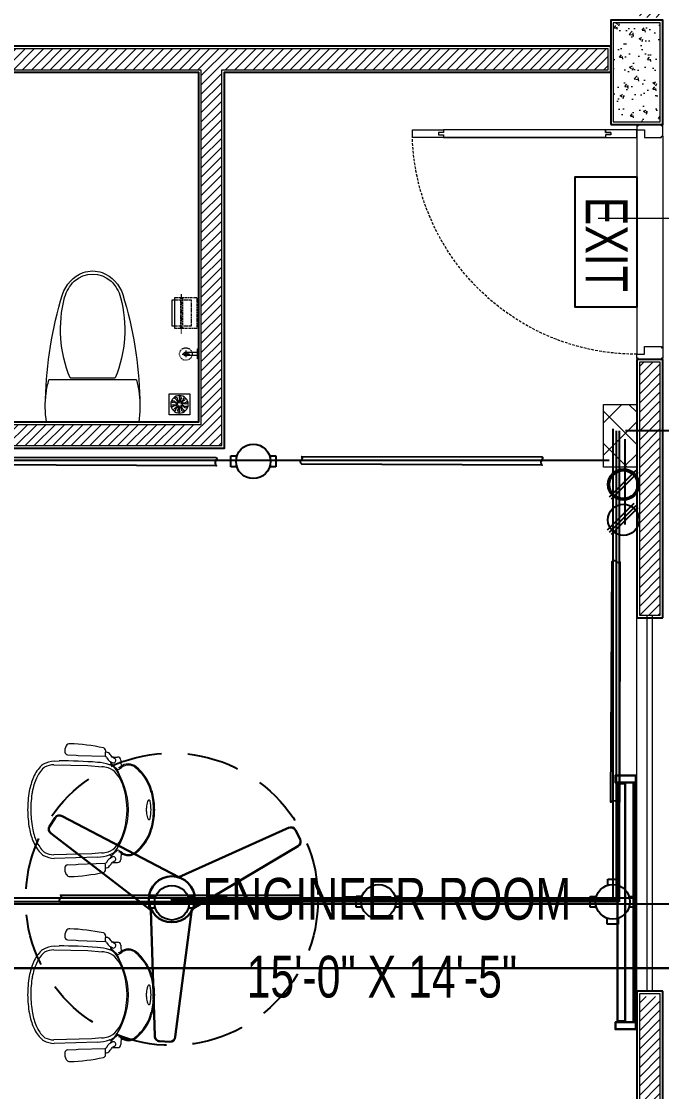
# Model space of a CAD drawing. Header units: inches. Extents: x 62 to 3150, y -3 to 634.
# Drawn here: x 186.6 to 309.3, y 148.4 to 353.4 of the extents above; entities that cross this region are included whole.
import ezdxf
from ezdxf.enums import TextEntityAlignment as Align

# ---------------------------------------------------------------- set-up
doc = ezdxf.new("R2010")
doc.units = ezdxf.units.IN
doc.header["$MEASUREMENT"] = 0
for name, pattern in [('CENTER', [2, 1.25, -0.25, 0.25, -0.25]), ('DASH', [0.35, 0.25, -0.1]), ('DASHED', [0.75, 0.5, -0.25])]:
    doc.linetypes.add(name, pattern=pattern)
doc.layers.get('Defpoints').update_dxf_attribs({"lineweight": 0})
for name, color, linetype in [('Cables', 7, 'Continuous'), ('COLLUM', 1, 'Continuous'), ('Plant Layout', 7, 'Continuous'), ('Sockets', 7, 'Continuous'), ('wall 05', 252, 'Continuous')]:
    doc.layers.add(name, color=color, linetype=linetype)
for name, color, linetype, lineweight in [('DOOR', 115, 'Continuous', 15), ('E-CF-Ceiling-Fan', 42, 'Continuous', 30), ('E-WTL-Wall-Tube-Light', 7, 'Continuous', 30), ('Glass', 5, 'Continuous', 9), ('HACTH', 8, 'Continuous', 9), ('I-WC----EXST', 7, 'Continuous', 15), ('I-WC----N', 7, 'Continuous', 15), ('ID-FURN', 7, 'Continuous', 15), ('Plaster Line', 252, 'Continuous', 15), ('Switchboard', 30, 'Continuous', 13), ('Text', 252, 'Continuous', 15), ('WINDOW', 140, 'Continuous', 9)]:
    doc.layers.add(name, color=color, linetype=linetype, lineweight=lineweight)
doc.styles.add('Swiss721', font='swisscl.ttf')
pattern_1 = [(45, (-410343.6595, -241873.7291), (-0.8838834765, 0.8838834765), [])]

# ---------------------------------------------------------------- blocks, each defined once
blk = doc.blocks.new("VISITOR'S CHAIR")
at = {"layer": 'ID-FURN'}
for p, q in [((-252.9, 410.4), (-252.9, 430.1)), ((-246, 415.4), (-252.2, 404.9)), ((-238.2, 446.3), (-237.2, 446.4)), ((-209.3, 412.3), (-220.1, 402)), ((-194.5, 429.2), (-209.3, 412.3)), ((-206.3, 445.5), (-200.5, 437.8)), ((-200.5, 437.8), (-204.1, 436)), ((-194.5, 436.8), (-202.2, 448.9)), ((-159.3, 443.5), (-195.6, 428)), ((194, 436.8), (201.7, 448.9)), ((194, 429.2), (208.8, 412.3)), ((205.7, 445.5), (199.9, 437.8)), ((199.9, 437.8), (203.6, 436)), ((208.8, 412.3), (219.5, 402)), ((245.5, 415.4), (251.7, 404.9)), ((252.4, 410.4), (252.4, 430.1)), ((-283.6, 372.6), (-275.2, 372.4)), ((-260.9, 241.4), (-256.5, 371.2)), ((-251, 378.4), (-240.1, 385.8)), ((-233.9, 391.5), (-226.3, 404.1)), ((-220.1, 402), (-216.3, 391.6)), ((219.5, 402), (215.7, 391.6)), ((233.4, 391.5), (225.8, 404.1)), ((250.5, 378.4), (239.5, 385.8)), ((260.4, 241.4), (255.9, 371.2)), ((286.6, 372.6), (278.2, 372.4)), ((-212.8, 288.2), (-206.4, 356.1)), ((206, 355.1), (211.1, 306.6)), ((226.9, 334), (233.3, 127.6)), ((-215.8, 125.5), (-212.8, 288.2)), ((211.1, 306.6), (215.2, 125.7)), ((-264.1, 191.1), (-262.6, 231.9)), ((-262.6, 231.9), (-260.9, 241.4)), ((262, 231.9), (260.4, 241.4)), ((263.5, 191.1), (262, 231.9)), ((-233.8, 127.6), (-234.4, 150.3))]:
    blk.add_line(p, q, dxfattribs=at)
for centre, major_axis, ratio, start_param, end_param in [((-30.7, 376.8), (160.1, 160.1), 1, 1.106098, 1.669765), ((-30.7, 376.8), (156.4, 156.4), 1, 1.106098, 1.669765), ((-25.5, 384.4), (156.3, 156.3), 1, 1.024131, 1.139863), ((-25.5, 384.4), (-152.5, 152.5), 1, -0.546665, -0.430933), ((0, 279.6), (232.5, 232.5), 1, 0.786111, 1.024131), ((0, 279.6), (-228.8, 228.8), 1, -0.784686, -0.546665), ((-42.1, 581.5), (-3.34, 3.34), 1, -0.185935, 0.785398), ((-42.1, 581.5), (3.34, 3.34), 1, 2.356194, 3.327527), ((-22.4, 552.7), (28, 28), 1, 1.306571, 1.384862), ((-22.4, 610.3), (-28, 28), 1, 1.756731, 2.080357), ((-0.3, 358.6), (-164.3, 164.3), 1, -0.967168, -0.603629), ((-9.1, 657.2), (-62.5, 62.5), 1, 2.080357, 2.239483), ((-0.3, 732.5), (-116.1, 116.1), 1, 2.239483, 2.356194), ((-0.5, 279.6), (232.5, 232.5), 1, 0.546665, 0.784686), ((-0.5, 279.6), (-228.8, 228.8), 1, -1.024131, -0.786111), ((-0.3, 732.5), (-116.1, 116.1), 1, 2.356194, 2.472906), ((8.6, 657.2), (62.5, 62.5), 1, 4.043702, 4.202828), ((21.8, 610.3), (28, 28), 1, 4.202828, 4.526454), ((21.8, 552.7), (-28, 28), 1, -1.384862, -1.299686), ((41.5, 581.5), (3.34, 3.34), 1, 5.497787, 6.46912), ((41.5, 581.5), (-3.34, 3.34), 1, 2.955658, 3.926991), ((25, 384.4), (-152.5, 152.5), 1, -1.139863, -1.024131), ((25, 384.4), (-156.3, 156.3), 1, -1.139863, -1.024131), ((27.8, 374.8), (158.5, 158.5), 1, 6.197379, 6.741162), ((27.8, 374.8), (-162.3, 162.3), 1, 4.626582, 5.170366), ((-162.3, 482.7), (40.7, 40.7), 1, 1.641382, 2.3562), ((-162.3, 482.7), (-37, 37), 1, 0.070585, 0.785404), ((85, 416), (108.9, 108.9), 1, 6.212612, 6.231759), ((161.7, 482.7), (37, 37), 1, 5.497793, 6.212612), ((85, 416), (112.6, 112.6), 1, 6.212612, 6.231759), ((161.7, 482.7), (-40.7, 40.7), 1, 3.926985, 4.641803), ((-162.3, 482.7), (40.7, 40.7), 1, 2.3562, 3.058022), ((-162.3, 482.7), (37, 37), 1, 2.3562, 3.058022), ((3.5, 124), (253.6, 253.6), 1, 0.795932, 1.416989), ((-51.2, 268.5), (140.9, 140.9), 1, 1.029343, 1.444292), ((-0.3, 117.9), (253.1, 253.1), 1, 0.505105, 1.065692), ((-2.1, 130.4), (-249.1, 249.1), 1, -1.424708, -0.790588), ((50.6, 268.5), (140.9, 140.9), 1, 0.126504, 0.541453), ((161.7, 482.7), (-37, 37), 1, 3.225371, 3.926997), ((161.7, 482.7), (40.7, 40.7), 1, 4.795959, 5.497781), ((-236.4, 429.9), (11.7, 11.7), 1, 0.895345, 2.346242), ((-236.6, 411), (11.5, 11.5), 1, 2.359032, 2.700427), ((-236.3, 410.5), (-8.33, 8.33), 1, 3.308932, 6.927895), ((-232, 599.7), (-108.4, 108.4), 1, 2.322741, 2.51101), ((-117.7, 355.6), (-74.2, 74.2), 1, 0.158797, 0.434217), ((-122.3, 361.1), (-58.3, 58.3), 1, -0.121154, 0.49051), ((-199.3, 433), (4.34, 4.34), 1, 4.766338, 6.168083), ((121.8, 361.1), (-58.3, 58.3), 1, 4.221879, 4.833543), ((198.8, 433), (4.34, 4.34), 1, 1.685898, 3.087644), ((117.2, 355.6), (74.2, 74.2), 1, 5.848968, 6.124388), ((232.9, 610.8), (116.4, 116.4), 1, 3.774404, 3.956147), ((235.8, 410.5), (8.33, 8.33), 1, 5.638476, 9.257439), ((235.9, 429.9), (-11.7, 11.7), 1, 3.936943, 5.38784), ((236.1, 411), (-11.5, 11.5), 1, 3.582758, 3.924153), ((602.9, 170), (-650.5, 650.5), 1, 0.573881, 0.750879), ((-284.6, 360.2), (-8.76, 8.76), 1, -0.863376, 0.564498), ((-245.5, 374), (-29, 9), 0.940619, -0.371164, 0.371164), ((-268.2, 332.2), (2.3, 41.2), 0.843481, -0.27588, 0.27588), ((-207.6, 326.1), (-64, 64), 1, -0.27183, -0.033972), ((-243.2, 366.7), (9.99, 9.99), 1, 1.377732, 2.024937), ((-248.6, 401.1), (12.4, 12.4), 1, 4.437336, 4.934607), ((-237.4, 417.6), (-16.4, 16.4), 1, 2.597956, 3.176359), ((17, 316.6), (173.3, 173.3), 1, 2.044581, 2.285039), ((45.2, 326.1), (-179.2, 179.2), 1, 0.550308, 0.670712), ((-45.7, 326.1), (-179.2, 179.2), 1, 4.041677, 4.162081), ((-17.5, 316.6), (173.3, 173.3), 1, 5.568943, 5.8094), ((236.9, 417.6), (-16.4, 16.4), 1, 1.53603, 2.114433), ((248.1, 401.1), (-12.4, 12.4), 1, 1.348578, 1.845849), ((242.6, 366.7), (9.99, 9.99), 1, 5.829045, 6.47625), ((207.1, 326.1), (64, 64), 1, 0.033972, 0.27183), ((269.1, 332.1), (-29.2, 29.2), 1, -1.014167, -0.462408), ((248.3, 369.9), (21.5, 21.5), 1, 5.582202, 6.32453), ((287.6, 360.2), (8.76, 8.76), 1, 5.718688, 7.146561), ((-599.9, 170), (-650.5, 650.5), 1, 3.96151, 4.138508), ((1965.9, 158.7), (1555.9, 1555.9), 1, 2.276461, 2.36002), ((-297.3, 201.7), (13.6, 13.6), 1, 2.322194, 3.388756), ((-280.7, 229.2), (36.4, 36.4), 1, 3.399296, 4.068112), ((-276.9, 191.2), (-9.06, 9.06), 1, 2.406079, 3.903189), ((276.4, 191.2), (-9.06, 9.06), 1, 0.8092, 2.30631), ((283.7, 229.2), (-36.4, 36.4), 1, 2.215073, 2.88389), ((300.2, 201.7), (-13.6, 13.6), 1, 2.89443, 3.960991), ((-110, 135.1), (87.7, 87.7), 1, 2.416541, 2.868914), ((-119, 125.5), (68.4, 68.4), 1, 2.356783, 2.833835), ((118.4, 125.7), (68.4, 68.4), 1, 5.032166, 5.498375), ((110.4, 135), (-87, 87), 1, 3.422629, 3.866448), ((-133.1, 134.8), (-73.8, 73.8), 1, 1.404983, 1.497112), ((-89.5, 183.7), (-119.9, 119.9), 1, 1.547695, 1.947381), ((-169.4, 107.4), (-31.3, 31.3), 1, 1.42524, 1.547695), ((-89.5, 183.7), (109.4, 109.4), 1, 3.118491, 3.518177), ((88.8, 184.1), (109.4, 109.4), 1, 4.339484, 4.739169), ((88.8, 184.1), (119.9, 119.9), 1, 4.339484, 4.739169), ((169, 108.1), (31.3, 31.3), 1, 4.739169, 4.873442), ((136.9, 131.9), (-69.9, 69.9), 1, 3.217039, 3.320838), ((-36, 307.2), (-215, 215), 1, 1.947381, 2.1796), ((-36, 307.2), (204.6, 204.6), 1, 3.518177, 3.750397), ((-0.9, 503.9), (-356.3, 356.3), 1, 2.1796, 2.358034), ((-0.9, 503.9), (-345.8, 345.8), 1, 2.1796, 2.358034), ((-0.9, 503.9), (345.8, 345.8), 1, 3.92883, 4.107264), ((-0.9, 503.9), (-356.3, 356.3), 1, 2.358034, 2.536468), ((34.9, 307.3), (-204.6, 204.6), 1, 2.536468, 2.768687), ((34.9, 307.3), (-215, 215), 1, 2.536468, 2.768687)]:
    blk.add_ellipse(centre, major_axis=major_axis, ratio=ratio, start_param=start_param, end_param=end_param, dxfattribs=at)
blk = doc.blocks.new('$plan$00000388')
for p, q in [((-202.5, -209.5), (-202.5, 209.5)), ((0, -220.8), (0, 220.8)), ((-211.8, 107.7), (-211.8, -107.7))]:
    blk.add_line(p, q)
blk.add_lwpolyline([(-202.5, -209.5), (-151.6, -220.9), (-102.2, -226.4), (-50.2, -226.4), (0, -220.8)])
for centre, radius, start, end in [((-70.5, -1596.9), 1822.9, 91.2224, 107.2477), ((-76.2, -236.2), 463.3, 97.7399, 105.822), ((-76.2, -236.2), 463.3, 80.5377, 97.7399), ((-443.4, -448.2), 602.2, 67.3737, 104.7786), ((-562.5, -12.2), 163.6, 107.2477, 159.5476), ((-555.5, -23.3), 162.7, 104.7786, 136.8543), ((-580.4, 0), 128.7, 136.8543, 223.1457), ((-595.2, 0), 128.7, 159.5476, 200.4524), ((-562.5, 12.2), 163.6, 200.4524, 252.7523), ((-555.5, 23.3), 162.7, 223.1457, 255.2214), ((-70.5, 1596.9), 1822.9, 252.7523, 268.7776), ((-443.4, 448.2), 602.2, 255.2214, 292.6263)]:
    blk.add_arc(centre, radius, start, end)
blk = doc.blocks.new('h')
at = {"layer": 'I-WC----N', "color": 252, "linetype": 'CENTER', "ltscale": 0.2}
for p, q in [((544280.5, -25819.8), (544314.2, -25819.8)), ((544297.4, -25836.8), (544297.4, -25800.9))]:
    blk.add_line(p, q, dxfattribs=at)
at = {"layer": 'I-WC----N'}
blk.add_lwpolyline([(544273, -25759.8), (544321, -25759.8), (544321, -25764.8), (544273, -25764.8)], close=True, dxfattribs=at)
blk.add_lwpolyline([(544289, -25813.8), (544289, -25764.8), (544305, -25764.8), (544305, -25813.8)], dxfattribs=at)
at = {"layer": 'I-WC----N', "linetype": 'DASH', "ltscale": 5}
blk.add_circle((544297.4, -25819.8), 30, dxfattribs=at)
at = {"layer": 'I-WC----N'}
for centre, radius in [((544297, -25819.8), 10), ((544297.4, -25819.8), 5)]:
    blk.add_circle(centre, radius, dxfattribs=at)
blk = doc.blocks.new('typical king$0$5767 PAPER HOLDER')
at = {"color": 0, "linetype": 'CENTER', "lineweight": -2, "ltscale": 0.5}
blk.add_line((80, 97.5), (80, -92.5), dxfattribs=at)
at = {"color": 0, "linetype": 'DASHED', "lineweight": -2, "ltscale": 10, "flags": 128}
for points in [[(5, 52.5), (0, 52.5), (0, -52.5), (5, -52.5)], [(97, 72.5), (5, 72.5), (5, -72.5), (100, -72.5)]]:
    blk.add_lwpolyline(points, dxfattribs=at)
at = {"color": 0, "linetype": 'DASHED', "lineweight": -2, "ltscale": 10}
blk.add_lwpolyline([(100, -62.5), (35, -62.5), (35, 62.5), (97, 62.5)], dxfattribs=at)
blk.add_lwpolyline([(75, -72.5), (85, -72.5), (85, 72.5), (75, 72.5)], close=True, dxfattribs=at)
at = {"color": 0, "linetype": 'ByBlock', "lineweight": -2, "flags": 128}
blk.add_lwpolyline([(100, -72.5), (115, -72.5), (115, 72.5), (100, 72.5)], dxfattribs=at)
at = {"color": 0, "linetype": 'ByBlock', "lineweight": -2}
blk.add_lwpolyline([(100, 62.5), (125, 62.5), (125, -62.5), (100, -62.5)], dxfattribs=at)
blk = doc.blocks.new('A$C4A7E7E9F')
at = {"layer": 'Defpoints'}
for points in [[(0, 5), (0.25, 5), (0.25, 4.75), (0, 4.75)], [(44.75, 5), (45, 5), (45, 4.75), (44.75, 4.75)], [(0, 0.25), (0.25, 0.25), (0.25, 0), (0, 0)], [(44.75, 0.25), (45, 0.25), (45, 0), (44.75, 0)]]:
    blk.add_lwpolyline(points, close=True, dxfattribs=at)
at = {"layer": 'DOOR'}
for points in [[(1.75, 10), (2, 10), (2, 11), (2.5, 11), (2.5, 5), (1, 5), (1, 11), (1.5, 11), (1.5, 10), (1.75, 10), (1.5, 10), (1.5, 11), (1, 11), (1, 42), (1.5, 42), (1.5, 43), (2, 43), (2, 42), (2.5, 42), (2.5, 11), (2.5, 48), (1, 48), (1, 42)], [(1, 5), (1, 3.5), (2.5, 3.5), (2.5, 0.25), (2.25, 0.25), (2.25, 0), (0.25, 0), (0.25, 0.25), (0, 0.25), (0, 4.75), (0.25, 4.75), (0.25, 5), (1, 5)], [(44, 5), (44, 3.5), (42.5, 3.5), (42.5, 0.25), (42.75, 0.25), (42.75, 0), (44.75, 0), (44.75, 0.25), (45, 0.25), (45, 4.75), (44.75, 4.75), (44.75, 5), (44, 5)]]:
    blk.add_lwpolyline(points, dxfattribs=at)
at = {"layer": 'DOOR', "linetype": 'DASHED', "lineweight": 0}
blk.add_arc((0.95, 4.98), 43.05, 0.0251, 87.941, dxfattribs=at)
at = {"layer": 'HACTH', "lineweight": 0, "ltscale": 10}
for p, q in [((1.5, 5), (44, 5)), ((2.25, 0), (42.75, 0))]:
    blk.add_line(p, q, dxfattribs=at)
blk = doc.blocks.new('f')
at = {"layer": 'Plaster Line'}
for p, q in [((143926.45, 171473.63), (143922.45, 171473.63)), ((143922.45, 171473.63), (143922.45, 171425.13)), ((143926.45, 171425.13), (143926.45, 171473.63)), ((143922.45, 171425.13), (143926.45, 171425.13))]:
    blk.add_line(p, q, dxfattribs=at)
blk = doc.blocks.new('g')
at = {"layer": 'wall 05'}
for p, q in [((143926.95, 171474.13), (143921.95, 171474.13)), ((143921.95, 171474.13), (143921.95, 171424.63)), ((143926.95, 171424.63), (143926.95, 171474.13)), ((143921.95, 171424.63), (143926.95, 171424.63))]:
    blk.add_line(p, q, dxfattribs=at)
blk = doc.blocks.new('floor drain 01')
at = {"color": 0}
blk.add_lwpolyline([(-10, -10), (90, -10), (90, 90), (-10, 90)], close=True, dxfattribs=at)
for points in [[(2.5, 46.7, 0.191053), (7.2, 42.2, 0.194336), (16.1, 42.1, -0.272606), (24.9, 41.2, 1.040732), (27.4, 44.5, 0.091346), (26, 45.4, 0.160783), (17.2, 46.5, -0.323658), (9.4, 50.7, 0.91079)], [(13.6, 67.5, 0.191053), (14.8, 61, 0.194336), (21.9, 55.7, -0.272606), (28.5, 49.9, 1.040732), (32.5, 51, 0.091346), (31.8, 52.6, 0.160783), (25.3, 58.6, -0.323658), (21.5, 66.6, 0.91079)], [(34.8, 77.8, 0.191053), (32, 71.8, 0.194336), (34.6, 63.4, -0.272606), (36.5, 54.8, 1.040732), (40.4, 53.4, 0.091346), (40.8, 55, 0.160783), (39.1, 63.7, -0.323658), (40.7, 72.4, 0.91079)], [(58, 73.6, 0.191053), (52.2, 70.5, 0.194336), (49.4, 62.1, -0.272606), (45.9, 54, 1.040732), (48.2, 50.6, 0.091346), (49.4, 51.6, 0.160783), (53.2, 59.7, -0.323658), (59.6, 65.8, 0.91079)], [(74.3, 56.6, 0.191053), (67.8, 57.5, 0.194336), (60.6, 52.3, -0.272606), (53, 47.9, 1.040732), (52.8, 43.8, 0.091346), (54.5, 43.9, 0.160783), (62.3, 48.2, -0.323658), (71, 49.3, 0.91079)], [(5.7, 23.4, 0.191053), (12.2, 22.5, 0.194336), (19.4, 27.7, -0.272606), (27, 32.1, 1.040732), (27.2, 36.2, 0.091346), (25.5, 36.1, 0.160783), (17.7, 31.8, -0.323658), (9, 30.7, 0.91079)], [(22, 6.4, 0.191053), (27.8, 9.5, 0.194336), (30.6, 17.9, -0.272606), (34.1, 26, 1.040732), (31.8, 29.4, 0.091346), (30.6, 28.4, 0.160783), (26.8, 20.3, -0.323658), (20.4, 14.2, 0.91079)], [(45.2, 2.2, 0.191053), (48, 8.2, 0.194336), (45.4, 16.6, -0.272606), (43.5, 25.2, 1.040732), (39.6, 26.6, 0.091346), (39.2, 25, 0.160783), (40.9, 16.3, -0.323658), (39.3, 7.6, 0.91079)], [(66.4, 12.5, 0.191053), (65.2, 19, 0.194336), (58.1, 24.3, -0.272606), (51.5, 30.1, 1.040732), (47.5, 29, 0.091346), (48.2, 27.4, 0.160783), (54.7, 21.4, -0.323658), (58.5, 13.4, 0.91079)], [(77.5, 33.3, 0.191053), (72.8, 37.8, 0.194336), (63.9, 37.9, -0.272606), (55.1, 38.8, 1.040732), (52.6, 35.5, 0.091346), (54, 34.6, 0.160783), (62.8, 33.5, -0.323658), (70.6, 29.3, 0.91079)]]:
    blk.add_lwpolyline(points, format="xyb", close=True, dxfattribs=at)
for centre, radius in [((40, 40), 41.7), ((31.9, 45.2), 1.83), ((32.5, 33.9), 1.83), ((42.5, 49.3), 1.83), ((43.5, 31), 1.83), ((49.6, 40.5), 1.83)]:
    blk.add_circle(centre, radius, dxfattribs=at)
blk = doc.blocks.new('CF')
for p, q in [((-23.84, 14.22), (-22.76, 15.89)), ((1.35, 4.29), (-21.39, 16.19)), ((-4.07, -2.11), (-23.55, 12.84)), ((1.35, 4.29), (22.9, 13.97)), ((24.1, 13.48), (25.01, 11.71)), ((3.87, -1.9), (24.71, 10.43)), ((3.87, -1.9), (0.65, -26.82)), ((-4.07, -2.11), (-3.33, -26.62)), ((-0.39, -27.76), (-2.38, -27.66))]:
    blk.add_line(p, q)
for radius in [4.48, 0.0888]:
    blk.add_circle((0, 0), radius)
for centre, radius, start, end in [((-21.93, 15.35), 0.996, 57.1351, 147.1351), ((-23.01, 13.68), 0.996, 147.1351, 237.1351), ((23.21, 13.03), 0.996, 27.1351, 117.1351), ((24.09, 11.25), 1.03, 299.2548, 26.4357), ((-2.33, -26.67), 0.996, 177.1351, 267.1351), ((-0.34, -26.77), 0.996, 267.1351, 357.1351)]:
    blk.add_arc(centre, radius, start, end)
blk = doc.blocks.new('A$C63C712C3')
at = {"ltscale": 2}
for p, q in [((39.8, 42), (33.8, 42)), ((39.8, 15.9), (33.8, 15.9)), ((1230.6, 42), (1236.6, 42)), ((1230.6, 15.9), (1236.6, 15.9))]:
    blk.add_line(p, q, dxfattribs=at)
for points in [[(35.5, 102.6), (0, 102.6), (0, 0), (35.5, 0)], [(35.5, 102.6), (1235.5, 102.6), (1235.5, 90.2), (35.5, 90.2)], [(1235.5, 102.6), (1270.9, 102.6), (1270.9, 0), (1235.5, 0)], [(39.8, 47.6), (1230.6, 47.6), (1230.6, 10.1), (39.8, 10.1)]]:
    blk.add_lwpolyline(points, close=True, dxfattribs=at)

msp = doc.modelspace()

# ---------------------------------------------------------------- hatches: boundary and pattern name
at = {"layer": 'HACTH'}
h = msp.add_hatch(dxfattribs=at)
h.set_pattern_fill('ANSI31', color=256, scale=10, style=0)
h.set_pattern_definition(pattern_1)
h.paths.add_polyline_path([(305.02, 354.15), (309.02, 354.15), (309.02, 484.65), (305.02, 484.65)])
h.paths.add_polyline_path([(130.02, 348.15), (130.02, 344.15), (221.02, 344.15), (221.02, 276.15), (155.02, 276.15), (155.02, 272.15), (225.02, 272.15), (225.02, 344.15), (299.02, 344.15), (299.02, 348.15)])
h.paths.add_polyline_path([(120.02, 354.15), (124.02, 354.15), (124.02, 408.15), (120.02, 408.15)])
h = msp.add_hatch(dxfattribs=at)
h.set_pattern_fill('AR-CONC', color=256, scale=0.75, style=0)
h.set_pattern_definition([(50, (-410343.6595, -241873.729), (5.37945137, -0.470641012), [0.5625, -6.1875]), (355, (-410343.6595, -241873.729), (-1.040635, 5.641441), [0.45, -4.95]), (100.4514, (-410343.211, -241873.7683), (4.338820363, 5.170796565), [0.478051425, -5.25856584]), (46.1842, (-410343.6595, -241872.229), (8.004307865, -1.24139261), [0.84375, -9.28125]), (96.6356, (-410342.9925, -241872.3326), (7.00997029, 7.30588403), [0.71707716, -7.8878475]), (351.1842, (-410343.6595, -241872.229), (7.00996459, 7.3058895), [0.675, -7.425]), (21, (-410342.9095, -241872.604), (4.47680289, -3.01964168), [0.5625, -6.1875]), (326, (-410342.9095, -241872.604), (1.82486499, 5.43862534), [0.45, -4.95]), (71.4514, (-410342.5365, -241872.856), (6.301669714, 2.418978725), [0.478051425, -5.25856584]), (37.5, (-410343.6595, -241873.7291), (0.091198915, 2.496703904), [0, -4.89, 0, -5.025, 0, -4.96875]), (7.5, (-410343.6595, -241873.729), (1.973021531, 2.958087839), [0, -2.865, 0, -4.7775, 0, -1.89375]), (327.5, (-410345.332, -241873.7291), (4.003668271, -0.169161538), [0, -1.875, 0, -5.85, 0, -7.7625]), (317.5, (-410346.082, -241873.729), (4.37389627, 0.750787367), [0, -2.4375, 0, -3.885, 0, -5.5125])])
h.paths.add_polyline_path([(300.02, 334.15), (309.02, 334.15), (309.02, 353.15), (300.02, 353.15)])
h = msp.add_hatch(dxfattribs=at)
h.set_pattern_fill('ANSI31', color=256, scale=10, style=0)
h.set_pattern_definition(pattern_1)
h.paths.add_polyline_path([(120.02, 221.65), (124.02, 221.65), (124.02, 294.65), (120.02, 294.65)])
h.paths.add_polyline_path([(120.02, 106.15), (124.02, 106.15), (124.02, 148.65), (120.02, 148.65)])
h.paths.add_polyline_path([(132.02, 98.15), (132.02, 94.15), (178.02, 94.15), (178.02, 98.15)])
h.paths.add_polyline_path([(251.02, 98.15), (251.02, 94.15), (295.02, 94.15), (295.02, 98.15)])
h.paths.add_polyline_path([(310.02, 98.15), (310.02, 94.15), (351.02, 94.15), (351.02, 98.15)])
h.paths.add_polyline_path([(305.02, 108.15), (309.02, 108.15), (309.02, 166.65), (305.02, 166.65)])
h.paths.add_polyline_path([(305.02, 239.65), (309.02, 239.65), (309.02, 288.15), (305.02, 288.15)])
at = {"layer": 'Switchboard'}
h = msp.add_hatch(dxfattribs=at)
h.set_pattern_fill('ANSI37', color=256, scale=35, angle=90)
h.set_pattern_definition([(135, (750.91, 5.3883), (-3.093592, -3.093592), []), (225, (750.91, 5.3883), (3.093592, -3.093592), [])])
h.paths.add_polyline_path([(304.52, 280.05), (298.12, 280.05), (298.12, 267.99), (304.52, 267.99)])

# ---------------------------------------------------------------- linework, layer by layer
at = {"color": 5, "lineweight": 20}
msp.add_line((357.55, 315.62), (297.09, 315.62), dxfattribs=at)
at = {"color": 1}
for p, q in [((301.16, 274.96), (301.16, 184.73)), ((342.95, 274.96), (302.36, 274.96)), ((302.23, 273.36), (302.23, 257.06)), ((299.2, 269.28), (166.07, 269.28)), ((301.16, 184.73), (129.57, 184.73))]:
    msp.add_line(p, q, dxfattribs=at)
for p, q in [((226.74, 268.1), (226.74, 270.17)), ((226.74, 270.17), (227.91, 270.17)), ((234.2, 270.17), (235.37, 270.17)), ((235.37, 270.17), (235.37, 268.1)), ((227.91, 268.1), (226.74, 268.1)), ((235.37, 268.1), (234.2, 268.1)), ((298.97, 187.95), (298.97, 189.12)), ((298.97, 189.12), (301.03, 189.12)), ((301.03, 189.12), (301.04, 187.88)), ((211.13, 183.55), (211.13, 185.62)), ((211.13, 185.62), (212.3, 185.62)), ((218.59, 185.62), (219.76, 185.62)), ((219.76, 185.62), (219.76, 183.55)), ((250.74, 183.75), (250.74, 185.81)), ((250.74, 185.81), (251.91, 185.81)), ((258.2, 185.81), (259.37, 185.81)), ((259.37, 185.81), (259.37, 183.75)), ((295.59, 183.74), (295.59, 185.8)), ((295.59, 185.8), (296.76, 185.8)), ((303.05, 185.8), (304.22, 185.8)), ((304.22, 185.8), (304.22, 183.74)), ((212.3, 183.55), (211.13, 183.55)), ((219.76, 183.55), (218.59, 183.55)), ((251.91, 183.75), (250.74, 183.75)), ((259.37, 183.75), (258.2, 183.75)), ((296.76, 183.74), (295.59, 183.74)), ((304.22, 183.74), (303.05, 183.74)), ((298.87, 180.46), (298.87, 181.63)), ((300.93, 180.46), (298.87, 180.46)), ((300.93, 181.63), (300.93, 180.46))]:
    msp.add_line(p, q)
at = {"color": 6, "lineweight": 30}
msp.add_line((133.5, 172.03), (341.86, 172.03), dxfattribs=at)
at = {"color": 4}
msp.add_lwpolyline([(304.52, 323.63), (304.52, 298.68), (292.7, 298.68), (292.7, 323.63)], close=True, dxfattribs=at)
for points in [[(223.91, 269.89, -0.56347), (223.91, 269.39, 0.367924), (223.98, 268.28), (177.91, 268.49, -0.456322), (177.91, 269.39, 0.605884), (177.91, 269.91)], [(286.32, 270.01, -0.56347), (286.32, 269.5, 0.367924), (286.4, 268.4), (240.32, 268.61, -0.456322), (240.32, 269.5, 0.605884), (240.32, 270.03)], [(301.23, 203.91, -0.56347), (300.72, 203.91, 0.354322), (299.55, 203.84), (299.83, 249.92, -0.456322), (300.72, 249.91, 0.605884), (301.25, 249.91)], [(240.14, 186.03, -0.56347), (240.14, 185.52, 0.354322), (240.22, 184.34), (194.14, 184.63, -0.456322), (194.14, 185.52, 0.605884), (194.14, 186.04)]]:
    msp.add_lwpolyline(points, format="xyb", close=True)
for centre in [(231.05, 269.13), (215.44, 184.58), (255.05, 184.78), (299.9, 184.77)]:
    msp.add_circle(centre, 3.31)
at = {"linetype": 'DASHED', "ltscale": 20}
msp.add_circle((215.44, 185.24), 28, dxfattribs=at)
at = {"layer": 'Cables', "color": 3}
for p, q in [((299.9, 275.39), (299.9, 185.53)), ((300.57, 274.96), (300.57, 185.09)), ((125.67, 185.53), (299.9, 185.53)), ((300.57, 185.09), (215.44, 185.09)), ((299.9, 185.53), (303.74, 185.53))]:
    msp.add_line(p, q, dxfattribs=at)
at = {"layer": 'Cables', "color": 4}
msp.add_line((544.27, 184.31), (176.56, 184.31), dxfattribs=at)
at = {"layer": 'COLLUM'}
msp.add_lwpolyline([(299.52, 333.65), (309.52, 333.65), (309.52, 353.65), (299.52, 353.65)], close=True, dxfattribs=at)
at = {"layer": 'Glass', "ltscale": 10}
for points in [[(306.52, 167.65), (306.52, 239.65)], [(307.52, 167.65), (307.52, 239.65)]]:
    msp.add_lwpolyline(points, dxfattribs=at)
at = {"layer": 'Plant Layout', "lineweight": 13}
msp.add_line((304.52, 332.65), (304.52, 289.65), dxfattribs=at)
at = {"layer": 'Plaster Line'}
for points in [[(300.02, 334.15), (309.02, 334.15), (309.02, 353.15), (300.02, 353.15)], [(299.02, 348.15), (130.02, 348.15), (130.02, 344.15), (221.02, 344.15), (221.02, 276.15), (155.02, 276.15), (155.02, 272.15), (225.02, 272.15), (225.02, 344.15), (299.02, 344.15)], [(309.02, 167.15), (305.02, 167.15), (305.02, 108.15), (309.02, 108.15)]]:
    msp.add_lwpolyline(points, close=True, dxfattribs=at)
at = {"layer": 'Sockets', "color": 3}
for p, q in [((304.34, 267.4), (299.24, 262.3)), ((304.71, 266.99), (299.61, 261.89))]:
    msp.add_line(p, q, dxfattribs=at)
at = {"layer": 'Sockets', "color": 5}
for p, q in [((303.97, 261.04), (298.87, 255.94)), ((304.34, 260.63), (299.24, 255.53)), ((304.71, 260.22), (299.61, 255.12))]:
    msp.add_line(p, q, dxfattribs=at)
at = {"layer": 'Sockets', "color": 3}
for radius in [2.99, 2.67]:
    msp.add_circle((301.97, 264.68), radius, dxfattribs=at)
at = {"layer": 'Sockets', "color": 5}
msp.add_circle((301.97, 257.91), 2.99, dxfattribs=at)
at = {"layer": 'Switchboard'}
msp.add_lwpolyline([(298.12, 267.99), (298.12, 280.05), (304.52, 280.05), (304.52, 267.99)], close=True, dxfattribs=at)
at = {"layer": 'wall 05'}
for points in [[(299.52, 348.65), (129.52, 348.65), (129.52, 343.65), (220.52, 343.65), (220.52, 276.65), (154.52, 276.65), (154.52, 271.65), (225.52, 271.65), (225.52, 343.65), (299.52, 343.65)], [(309.52, 167.65), (304.52, 167.65), (304.52, 107.65), (309.52, 107.65)]]:
    msp.add_lwpolyline(points, close=True, dxfattribs=at)
at = {"layer": 'WINDOW', "linetype": 'Continuous', "ltscale": 10}
msp.add_lwpolyline([(304.52, 167.65), (304.52, 239.65)], dxfattribs=at)

# ---------------------------------------------------------------- block references
at = {"layer": 'DOOR', "lineweight": 0, "xscale": -1, "rotation": 90}
msp.add_blockref('A$C4A7E7E9F', (309.52, 333.65), dxfattribs=at)
at = {"layer": 'E-CF-Ceiling-Fan', "lineweight": 0, "xscale": 0.9826591356573481, "yscale": 0.9826591356573481, "zscale": 0.9826591356486393}
msp.add_blockref('CF', (215.44, 185.24), dxfattribs=at)
at = {"layer": 'E-WTL-Wall-Tube-Light', "lineweight": 0, "xscale": -0.03825770519629215, "yscale": 0.03825770520678021, "zscale": 0.03825770521002791, "rotation": 270}
msp.add_blockref('A$C63C712C3', (300.44, 160.34), dxfattribs=at)
at = {"layer": 'HACTH'}
for name in ['g', 'f']:
    msp.add_blockref(name, (-143617.42, -171185.48), dxfattribs=at)
at = {"layer": 'I-WC----EXST', "xscale": -0.0400000000372529, "yscale": 0.0400000000372529, "zscale": 0.04, "rotation": 90}
msp.add_blockref('$plan$00000388', (200.27, 276.65), dxfattribs=at)
msp.add_blockref('$plan$00000388', (200.27, 276.65), dxfattribs=at)
at = {"layer": 'I-WC----N', "extrusion": (0, 0, -1), "xscale": -0.03999999997904524, "yscale": 0.03999999997904524, "zscale": 0.04, "rotation": 180}
msp.add_blockref('typical king$0$5767 PAPER HOLDER', (-220.52, 297.55), dxfattribs=at)
at = {"layer": 'I-WC----N', "xscale": 0.03999999997904524, "yscale": 0.03999999997904524, "zscale": 0.04, "rotation": 270}
msp.add_blockref('h', (1250.92, 22061.58), dxfattribs=at)
at = {"layer": 'I-WC----N', "xscale": -0.03999999997904524, "yscale": 0.04000000000814907, "zscale": 0.04}
msp.add_blockref('floor drain 01', (218.51, 278.45), dxfattribs=at)
at = {"layer": 'ID-FURN', "xscale": 0.03999999999414845, "yscale": 0.03999999997904524, "zscale": 0.04, "rotation": 270.0128413727339}
for p in [(187.82, 202.37), (187.82, 166.92)]:
    msp.add_blockref("VISITOR'S CHAIR", p, dxfattribs=at)

# ---------------------------------------------------------------- texts
at = {"layer": 'Text', "style": 'Swiss721'}
msp.add_text('ENGINEER ROOM', height=8, dxfattribs=at).set_placement((256.64, 185.33), align=Align.MIDDLE)
at = {"layer": 'Text', "color": 4, "insert": (302.74, 310.7), "char_height": 8, "width": 62.6303, "attachment_point": 2, "rotation": 270, "style": 'Swiss721'}
msp.add_mtext('EXIT ', dxfattribs=at)
at = {"layer": 'Text', "insert": (255.68, 174.42), "char_height": 8, "width": 62.6303, "attachment_point": 2, "style": 'Swiss721'}
msp.add_mtext('\\A1;15\'-0" X 14\'-5"', dxfattribs=at)

doc.saveas('drawing.dxf')
